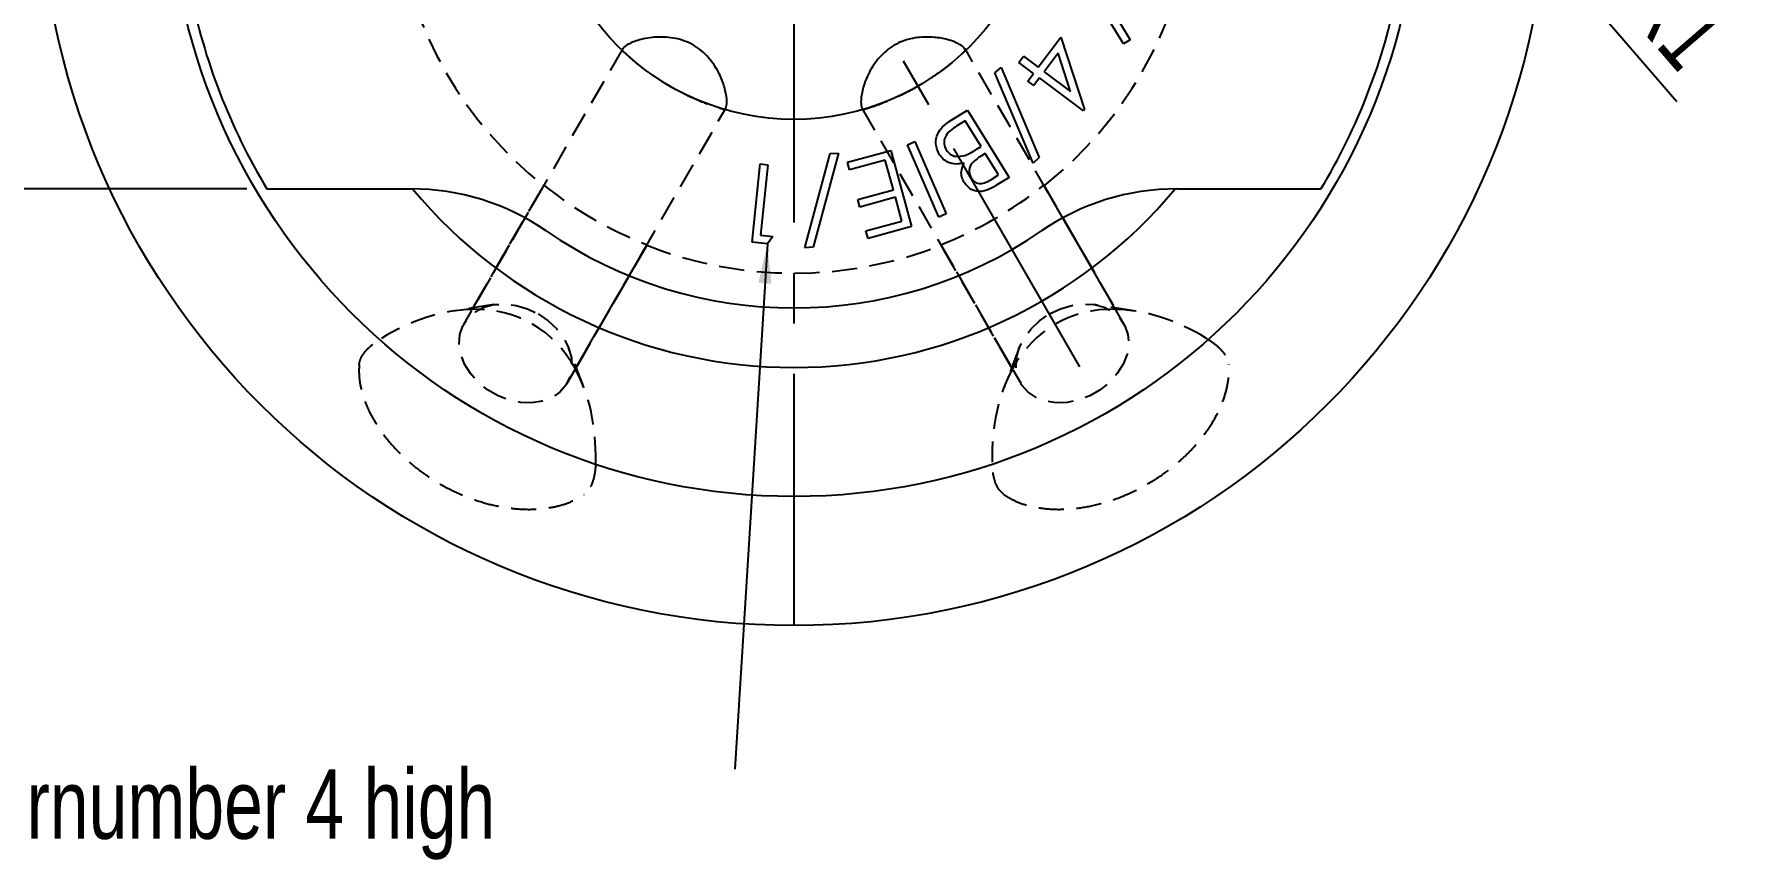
# Model space of a CAD drawing. Header units: millimetres. Extents: x 8 to 412, y 8 to 289.
# Drawn here: x 58.1 to 144.4, y 82.7 to 124.2 of the extents above; entities that cross this region are included whole.
import ezdxf

# ---------------------------------------------------------------- set-up
doc = ezdxf.new("R2010")
doc.units = ezdxf.units.MM
doc.linetypes.add('CENTERX2', pattern=[20.32, 12.7, -2.54, 2.54, -2.54])
doc.linetypes.add('HIDDEN', pattern=[1.905, 1.27, -0.635])
for name, color, linetype in [('CENTERLINE', 4, 'CENTERX2'), ('DIMENSIONS', 2, 'Continuous'), ('HIDDEN', 3, 'HIDDEN'), ('TEXT', 2, 'Continuous')]:
    doc.layers.add(name, color=color, linetype=linetype)
doc.layers.add('OUTLINE', color=7, linetype='Continuous', lineweight=25)
doc.styles.add('SLDTEXTSTYLE0', font='TXT', dxfattribs={"width": 0.75})
doc.dimstyles.new('SLDDIMSTYLE0', dxfattribs={"dimtxt": 3.5, "dimasz": 2, "dimexe": 0, "dimexo": 0.0625, "dimgap": 0.875, "dimtad": 1, "dimrnd": 1e-09, "dimzin": 12, "dimdsep": 46, "dimtxsty": 'SLDTEXTSTYLE0', "dimsah": 1, "dimcen": 0.09, "dimadec": 0, "dimazin": 3, "dimtfac": 1, "dimtofl": 0, "dimtmove": 0, "dimatfit": 3, "dimfxl": 0, "dimfrac": 2, "dimtolj": 1, "dimtzin": 12, "dimarcsym": 0})
doc.dimstyles.new('SLDDIMSTYLE4', dxfattribs={"dimtxt": 3.5, "dimasz": 2, "dimexe": 0, "dimexo": 0.0625, "dimgap": 0.875, "dimtad": 1, "dimrnd": 1e-09, "dimzin": 12, "dimdsep": 46, "dimtxsty": 'SLDTEXTSTYLE0', "dimsah": 1, "dimcen": 0, "dimadec": 0, "dimazin": 3, "dimtfac": 1, "dimtofl": 0, "dimtmove": 0, "dimatfit": 3, "dimfxl": 0, "dimfrac": 2, "dimtolj": 1, "dimtzin": 12, "dimarcsym": 0})
doc.dimstyles.new('SLDDIMSTYLE5', dxfattribs={"dimtxt": 0.18, "dimasz": 2, "dimexe": 0, "dimexo": 0.0625, "dimgap": 0, "dimtad": 0, "dimtih": 1, "dimtoh": 1, "dimdec": 0, "dimrnd": 1e-09, "dimzin": 0, "dimdsep": 46, "dimtxsty": 'Standard', "dimsah": 1, "dimcen": 0.09, "dimadec": 0, "dimazin": 0, "dimtfac": 2, "dimtdec": 0, "dimtofl": 0, "dimtmove": 0, "dimatfit": 3, "dimfxl": 0, "dimfrac": 2, "dimtolj": 1, "dimtzin": 0, "dimarcsym": 0})

# ---------------------------------------------------------------- blocks, each defined once
blk = doc.blocks.new('_D')
at = {"layer": 'DIMENSIONS'}
for p, q in [((68.84, 148.463), (24.392, 148.463)), ((26.392, 148.463), (26.392, 116.463)), ((68.84, 116.463), (24.392, 116.463))]:
    blk.add_line(p, q, dxfattribs=at)
for points in [[(26.392, 148.463), (25.892, 146.463), (26.892, 146.463)], [(26.392, 116.463), (26.892, 118.463), (25.892, 118.463)]]:
    blk.add_solid(points, dxfattribs=at)
at = {"layer": 'DIMENSIONS', "insert": (21.881, 129.878), "char_height": 3.5, "attachment_point": 1, "rotation": 90, "style": 'SLDTEXTSTYLE0'}
blk.add_mtext('32', dxfattribs=at)
blk = doc.blocks.new('_D_5')
at = {"layer": 'DIMENSIONS'}
for q in [(125.826, 138.263), (140.88, 120.864)]:
    blk.add_line((126.481, 137.507), q, dxfattribs=at)
blk.add_solid([(126.481, 137.507), (127.411, 135.668), (128.167, 136.322)], dxfattribs=at)
at = {"layer": 'DIMENSIONS', "insert": (140.727, 127.899), "char_height": 3.5, "attachment_point": 1, "rotation": 310.86614, "style": 'SLDTEXTSTYLE0'}
blk.add_mtext('R1', dxfattribs=at)
blk = doc.blocks.new('SW_CENTERMARKSYMBOL_0')
at = {"layer": 'CENTERLINE', "color": 0}
for p, q in [((0, 5), (0, 44.954)), ((0, 0), (0, 2.5)), ((-5, 0), (-40.5, 0)), ((0, 0), (-2.5, 0)), ((0, 0), (0, -2.5)), ((0, 0), (2.5, 0)), ((5, 0), (40.5, 0)), ((0, -5), (0, -40.5))]:
    blk.add_line(p, q, dxfattribs=at)

msp = doc.modelspace()

# ---------------------------------------------------------------- linework, layer by layer
at = {"layer": 'CENTERLINE'}
msp.add_line((110.80249, 107.50433), (81.86571, 157.6243), dxfattribs=at)
at = {"layer": 'HIDDEN'}
for p, q in [((87.76807, 123.52584), (79.769, 109.67104)), ((105.03399, 123.43177), (104.97795, 123.57066)), ((113.01564, 109.67104), (105.01514, 123.52832)), ((84.96515, 106.67104), (92.96566, 120.52832)), ((92.89147, 120.46372), (92.98373, 120.58169)), ((99.82042, 120.52584), (107.81949, 106.67104)), ((80.18261, 110.38742), (83.78097, 116.61998)), ((83.79582, 116.6457), (80.18637, 110.39394)), ((83.78097, 116.61998), (83.79582, 116.6457)), ((108.98882, 116.6457), (112.59827, 110.39394)), ((109.00367, 116.61998), (108.98882, 116.6457)), ((112.60204, 110.38742), (109.00367, 116.61998)), ((85.37876, 107.38742), (88.97713, 113.61998)), ((88.99198, 113.6457), (85.38252, 107.39394)), ((88.97713, 113.61998), (88.99198, 113.6457)), ((103.79267, 113.6457), (107.40212, 107.39394)), ((103.80752, 113.61998), (103.79267, 113.6457)), ((107.40589, 107.38742), (103.80752, 113.61998)), ((81.2724, 110.62893), (79.17023, 110.29843)), ((113.61441, 110.29843), (111.51225, 110.62893)), ((80.18637, 110.39394), (80.18261, 110.38742)), ((112.59827, 110.39394), (112.60204, 110.38742)), ((85.80788, 106.46618), (85.04301, 108.45196)), ((107.74163, 108.45196), (106.97677, 106.46618)), ((85.38252, 107.39394), (85.37876, 107.38742)), ((107.40212, 107.39394), (107.40589, 107.38742))]:
    msp.add_line(p, q, dxfattribs=at)
at = {"layer": 'HIDDEN', "flags": 128}
for points in [[(83.51615, 110.16128), (84.01561, 109.81859), (84.44759, 109.40846), (84.79439, 108.94766), (85.04181, 108.45506), (85.17974, 107.95084), (85.20251, 107.45563), (85.1092, 106.98972), (84.90362, 106.57216), (84.5942, 106.22007), (84.1936, 105.94784), (83.71822, 105.76664), (83.18753, 105.68387), (82.62325, 105.70293), (82.04848, 105.82303), (81.48675, 106.03926), (80.96106, 106.34276), (80.49294, 106.72112), (80.10155, 107.15883), (79.8029, 107.63799), (79.60923, 108.13896), (79.52847, 108.64126), (79.56392, 109.1243), (79.71414, 109.56831), (79.97296, 109.95512), (80.32981, 110.26889), (80.77005, 110.49677), (81.27568, 110.62944), (81.82599, 110.66146), (82.39846, 110.59152), (82.96964, 110.42249), (83.51615, 110.16128)], [(109.2685, 110.16128), (109.81501, 110.42249), (110.38619, 110.59152), (110.95865, 110.66146), (111.50896, 110.62944), (112.01459, 110.49677), (112.45484, 110.26889), (112.81168, 109.95512), (113.07051, 109.56831), (113.22072, 109.1243), (113.25617, 108.64126), (113.17541, 108.13896), (112.98175, 107.63799), (112.6831, 107.15883), (112.2917, 106.72112), (111.82358, 106.34276), (111.29789, 106.03926), (110.73617, 105.82303), (110.1614, 105.70293), (109.59711, 105.68387), (109.06642, 105.76664), (108.59104, 105.94784), (108.19044, 106.22007), (107.88102, 106.57216), (107.67545, 106.98972), (107.58214, 107.45563), (107.60491, 107.95084), (107.74283, 108.45506), (107.99026, 108.94766), (108.33706, 109.40846), (108.76903, 109.81859), (109.2685, 110.16128)]]:
    msp.add_lwpolyline(points, dxfattribs=at)
at = {"layer": 'HIDDEN'}
for radius, start, end in [(20.25, 188.5196243, 231.4803757), (20.25, 308.5196243, 351.4803757), (20.22063, 231.4679074, 248.5320926), (20.22063, 291.4679074, 308.5320926), (20.25, 248.5196243, 291.4803757)]:
    msp.add_arc((96.39232, 132.46347), radius, start, end, dxfattribs=at)
for centre, major_axis, start_param, end_param in [((77.20796, 99.23519), (-6.00543, -10.40171), 3.52352498, 4.02743885), ((77.28106, 99.3618), (-5.94115, -10.29038), 2.75531091, 3.5278744), ((115.50359, 99.3618), (5.94115, -10.29038), 2.75531091, 3.5278744), ((115.57668, 99.23519), (6.00543, -10.40171), 2.25574646, 2.75966032), ((77.20796, 99.23519), (-6.00543, -10.40171), 2.25574646, 2.75966032), ((115.57668, 99.23519), (6.00543, -10.40171), 3.52352498, 4.02743885)]:
    msp.add_ellipse(centre, major_axis=major_axis, ratio=0.67014833, start_param=start_param, end_param=end_param, dxfattribs=at)
for points, knots in [([(87.81429, 123.57841), (87.77371, 123.52264), (87.72734, 123.45893), (87.74807, 123.43479), (87.75066, 123.43177)], [0, 0, 0, 0, 0.875139, 1, 1, 1, 1]), ([(87.75066, 123.43177), (87.7751, 123.40832), (87.82397, 123.36143), (88.02287, 123.177), (88.38493, 122.85662), (89.00895, 122.36516), (89.74692, 121.86273), (90.51684, 121.4204), (91.21568, 121.07827), (91.90327, 120.78991), (92.41148, 120.61202), (92.72671, 120.51196), (92.84762, 120.47656), (92.88405, 120.4659), (92.89147, 120.46372)], [0, 0, 0, 0, 0.07455224, 0.14902703, 0.26804481, 0.36419737, 0.46098725, 0.54327852, 0.62016692, 0.70118657, 0.81723487, 0.89818011, 0.97925533, 1, 1, 1, 1]), ([(99.89317, 120.46372), (99.92571, 120.47316), (99.99075, 120.49204), (100.24992, 120.57208), (100.70841, 120.72544), (101.44603, 121.02013), (102.25013, 121.40802), (103.01816, 121.85362), (103.66387, 122.28777), (104.2574, 122.73906), (104.66556, 123.09024), (104.90983, 123.31321), (105.00094, 123.40022), (105.02839, 123.42643), (105.03399, 123.43177)], [0, 0, 0, 0, 0.07455224, 0.14902704, 0.26804479, 0.36419737, 0.46098721, 0.5432785, 0.62016694, 0.70118657, 0.81723486, 0.89818012, 0.97925534, 1, 1, 1, 1]), ([(99.798, 120.59214), (99.826, 120.52912), (99.858, 120.45711), (99.88927, 120.46299), (99.89317, 120.46372)], [0, 0, 0, 0, 0.87513905, 1, 1, 1, 1]), ([(74.48698, 107.61237), (74.51233, 107.73131), (74.56312, 107.96962), (74.8544, 108.35865), (75.2253, 108.68631), (75.49508, 108.8595), (75.60875, 108.93247)], [0, 0, 0, 0, 0.27411712, 0.54921503, 0.81007161, 1, 1, 1, 1]), ([(117.17589, 108.93247), (117.22155, 108.90406), (117.43482, 108.77135), (117.79143, 108.49897), (118.12958, 108.11247), (118.27, 107.81096), (118.29144, 107.65702), (118.29766, 107.61237)], [0, 0, 0, 0, 0.07583561, 0.35420684, 0.63341826, 0.89366345, 1, 1, 1, 1]), ([(74.48698, 107.61237), (74.48081, 107.3903), (74.46845, 106.94624), (74.62657, 106.15922), (74.95874, 105.28306), (75.48882, 104.36506), (76.17804, 103.4923), (76.96917, 102.71012), (77.85767, 102.02105), (78.79608, 101.44295), (79.77781, 100.97954), (80.77151, 100.63272), (81.75897, 100.40971), (82.72288, 100.30496), (83.63393, 100.32358), (84.47701, 100.45991), (85.22792, 100.70327), (85.62482, 100.94597), (85.8233, 101.06734)], [0, 0, 0, 0, 0.06073695, 0.12145478, 0.19270937, 0.26392893, 0.32894851, 0.39395135, 0.45464558, 0.51533627, 0.57418961, 0.63304809, 0.69205014, 0.75106459, 0.81201957, 0.87299358, 0.93648532, 1, 1, 1, 1]), ([(106.96134, 101.06734), (107.15057, 100.95096), (107.52897, 100.71823), (108.2896, 100.46165), (109.21446, 100.31124), (110.27451, 100.31131), (111.37495, 100.47181), (112.4479, 100.76585), (113.48891, 101.19078), (114.45877, 101.71441), (115.35096, 102.33292), (116.14815, 103.02007), (116.83502, 103.76374), (117.40769, 104.54613), (117.84709, 105.34443), (118.15057, 106.14273), (118.31526, 106.91472), (118.30353, 107.37979), (118.29766, 107.61237)], [0, 0, 0, 0, 0.06073701, 0.12145478, 0.1927094, 0.26392893, 0.3289485, 0.39395142, 0.45464567, 0.51533626, 0.57418961, 0.6330482, 0.69205018, 0.75106464, 0.81201958, 0.87299362, 0.93648539, 1, 1, 1, 1]), ([(86.40566, 102.69887), (86.40389, 102.64512), (86.39559, 102.39407), (86.33801, 101.94905), (86.17237, 101.46295), (85.98146, 101.1906), (85.85886, 101.09506), (85.8233, 101.06734)], [0, 0, 0, 0, 0.07583562, 0.35420716, 0.63341802, 0.89366327, 1, 1, 1, 1]), ([(106.96134, 101.06734), (106.87101, 101.14877), (106.69003, 101.3119), (106.49875, 101.75868), (106.40043, 102.24371), (106.38534, 102.56395), (106.37898, 102.69887)], [0, 0, 0, 0, 0.27411658, 0.54921564, 0.81007144, 1, 1, 1, 1])]:
    msp.add_open_spline(points, degree=3, knots=knots, dxfattribs=at)
at = {"layer": 'OUTLINE'}
for p, q in [((112.99504, 123.77168), (111.9742, 125.43754)), ((112.20657, 125.83818), (113.32757, 123.97761)), ((108.70266, 122.59347), (109.83968, 124.10709)), ((109.83968, 124.10709), (111.02477, 120.45484)), ((113.32757, 123.97761), (112.99504, 123.77168)), ((106.52208, 122.30113), (106.82897, 122.58398)), ((106.82897, 122.58398), (108.75285, 118.03831)), ((107.7291, 122.82985), (107.96628, 123.14635)), ((108.46548, 122.27696), (107.7291, 122.82985)), ((107.96628, 123.14635), (108.70266, 122.59347)), ((109.70666, 123.29779), (109.00634, 122.3651)), ((110.32686, 121.37392), (109.70666, 123.29779)), ((108.44436, 117.75465), (106.52208, 122.30113)), ((108.17702, 121.89315), (108.46548, 122.27696)), ((108.4807, 121.66478), (108.17702, 121.89315)), ((108.76916, 122.0486), (108.4807, 121.66478)), ((110.9767, 120.39074), (108.76916, 122.0486)), ((109.00634, 122.3651), (110.32686, 121.37392)), ((104.21507, 119.85128), (105.14616, 120.4266)), ((105.14616, 120.4266), (107.23911, 117.03798)), ((111.02477, 120.45484), (110.9767, 120.39074)), ((105.01956, 119.88974), (104.60049, 119.63093)), ((105.82244, 118.59006), (105.01956, 119.88974)), ((98.64078, 118.26862), (97.35472, 113.51943)), ((98.22732, 118.23577), (98.64078, 118.26862)), ((99.09472, 117.80204), (101.27421, 118.3982)), ((101.27421, 118.3982), (102.32229, 114.56727)), ((102.11344, 118.68617), (102.47802, 118.84322)), ((103.69117, 115.03953), (102.11344, 118.68617)), ((102.47802, 118.84322), (104.05575, 115.19658)), ((105.63093, 118.47227), (105.82244, 118.59006)), ((94.28179, 113.77844), (94.68884, 117.71995)), ((94.68884, 117.71995), (95.08067, 117.67908)), ((95.08067, 117.67908), (94.71368, 114.12379)), ((96.93806, 113.48657), (98.22732, 118.23577)), ((99.19809, 117.42464), (99.09472, 117.80204)), ((100.99456, 117.91583), (99.19809, 117.42464)), ((101.40562, 116.41262), (100.99456, 117.91583)), ((106.03238, 118.24952), (105.83847, 118.13013)), ((106.70225, 117.16458), (106.03238, 118.24952)), ((108.75285, 118.03831), (108.44436, 117.75465)), ((106.31042, 116.92259), (106.70225, 117.16458)), ((107.23911, 117.03798), (106.57084, 116.62532)), ((71.01517, 116.46347), (77.10502, 116.46347)), ((99.60914, 115.92143), (101.40562, 116.41262)), ((99.71171, 115.54644), (99.60914, 115.92143)), ((101.50818, 116.03762), (99.71171, 115.54644)), ((101.83591, 114.8397), (101.50818, 116.03762)), ((115.67962, 116.46347), (121.76948, 116.46347)), ((100.02341, 114.34371), (101.83591, 114.8397)), ((104.05575, 115.19658), (103.69117, 115.03953)), ((94.71368, 114.12379), (95.33227, 114.05969)), ((95.33227, 114.05969), (95.05663, 113.69831)), ((100.12677, 113.96631), (100.02341, 114.34371)), ((102.32229, 114.56727), (100.12677, 113.96631)), ((95.05663, 113.69831), (94.28179, 113.77844)), ((97.35472, 113.51943), (96.93806, 113.48657))]:
    msp.add_line(p, q, dxfattribs=at)
for radius in [38, 31.5, 12.5]:
    msp.add_circle((96.39232, 132.46347), radius, dxfattribs=at)
for centre, radius, start, end in [((96.39232, 132.46347), 31, 191.147378, 211.072951), ((96.39232, 132.46347), 31, 328.927049, 348.852622), ((77.10502, 104.46347), 12, 55.4396782, 90), ((96.39232, 132.46347), 25, 219.7925784, 320.2074216), ((115.67962, 104.46347), 12, 90, 124.5603218), ((96.39232, 132.46347), 22, 235.4396782, 304.5603218)]:
    msp.add_arc(centre, radius, start, end, dxfattribs=at)
for points, knots in [([(92.98373, 120.58169), (93.00257, 120.7005), (93.03853, 120.92732), (92.92276, 121.56392), (92.64972, 122.272), (92.18428, 123.02487), (91.47405, 123.68474), (90.55597, 124.05779), (89.58152, 124.14399), (88.7018, 124.0207), (88.06802, 123.78289), (87.89536, 123.64375), (87.81429, 123.57841)], [0, 0, 0, 0, 0.10144107, 0.19365861, 0.28162029, 0.37847204, 0.48938295, 0.59632231, 0.69999171, 0.81253441, 0.91196918, 1, 1, 1, 1]), ([(104.97795, 123.57066), (104.88448, 123.64638), (104.70603, 123.79093), (104.09684, 124.00896), (103.3471, 124.12655), (102.46238, 124.0999), (101.53579, 123.81476), (100.75368, 123.20621), (100.1918, 122.4054), (99.85872, 121.5819), (99.74778, 120.91413), (99.78195, 120.69503), (99.798, 120.59214)], [0, 0, 0, 0, 0.10144109, 0.19365856, 0.28162026, 0.37847207, 0.48938292, 0.59632236, 0.69999169, 0.81253441, 0.9119692, 1, 1, 1, 1]), ([(103.71667, 118.20144), (103.64233, 118.36794), (103.49353, 118.7012), (103.60267, 119.2179), (103.86521, 119.60691), (104.09835, 119.76975), (104.21507, 119.85128)], [0, 0, 0, 0, 0.27907838, 0.55860721, 0.7790303, 1, 1, 1, 1]), ([(104.60049, 119.63093), (104.48263, 119.55634), (104.24807, 119.4079), (103.99257, 119.10014), (103.93329, 118.7289), (104.02127, 118.52625), (104.06523, 118.425)], [0, 0, 0, 0, 0.28161694, 0.5604958, 0.78041994, 1, 1, 1, 1]), ([(104.06523, 118.425), (104.12716, 118.34685), (104.25107, 118.19048), (104.59761, 118.0588), (104.84971, 118.11106), (105.00353, 118.14295)], [0, 0, 0, 0, 0.2803432, 0.5608972, 1, 1, 1, 1]), ([(105.00353, 118.14295), (105.1247, 118.19664), (105.34119, 118.29259), (105.54236, 118.41734), (105.63093, 118.47227)], [0, 0, 0, 0, 0.55969017, 1, 1, 1, 1]), ([(104.96667, 117.76314), (104.8352, 117.73722), (104.57286, 117.68549), (104.19967, 117.76253), (103.90417, 117.94785), (103.77917, 118.11692), (103.71667, 118.20144)], [0, 0, 0, 0, 0.28052424, 0.55979052, 0.77991763, 1, 1, 1, 1]), ([(104.97148, 116.78317), (104.92754, 116.86908), (104.83967, 117.04085), (104.80546, 117.39361), (104.90559, 117.62314), (104.96667, 117.76314)], [0, 0, 0, 0, 0.28068706, 0.56124216, 1, 1, 1, 1]), ([(105.83847, 118.13013), (105.74008, 118.06684), (105.54386, 117.94062), (105.32908, 117.72977), (105.23892, 117.51151), (105.2069, 117.27512), (105.27728, 117.11049), (105.32404, 117.00112)], [0, 0, 0, 0, 0.251122766, 0.500869654, 0.626186963, 0.751646334, 1, 1, 1, 1]), ([(106.57084, 116.62532), (106.42382, 116.53852), (106.13121, 116.36577), (105.64439, 116.29518), (105.22165, 116.46603), (105.05488, 116.67744), (104.97148, 116.78317)], [0, 0, 0, 0, 0.281397719, 0.560059091, 0.779977938, 1, 1, 1, 1]), ([(105.32404, 117.00112), (105.38222, 116.92566), (105.46965, 116.81224), (105.64718, 116.74207), (105.83445, 116.7208), (106.06686, 116.78349), (106.22913, 116.87616), (106.31042, 116.92259)], [0, 0, 0, 0, 0.248843983, 0.374028852, 0.49924299, 0.749128723, 1, 1, 1, 1]), ([(69.84049, 116.46347), (69.84623, 116.46347), (69.85942, 116.46347), (69.96662, 116.46347), (70.16001, 116.46347), (70.44771, 116.46347), (70.76395, 116.46347), (70.95534, 116.46347), (71.01517, 116.46347)], [0, 0, 0, 0, 0.13066133, 0.30015686, 0.43118355, 0.66346011, 0.89479392, 1, 1, 1, 1]), ([(121.76948, 116.46347), (121.8975, 116.46347), (122.18008, 116.46347), (122.5459, 116.46347), (122.81274, 116.46347), (122.93063, 116.46347), (122.94082, 116.46347), (122.94416, 116.46347)], [0, 0, 0, 0, 0.224911131, 0.496453424, 0.698373137, 0.90120773, 1, 1, 1, 1])]:
    msp.add_open_spline(points, degree=3, knots=knots, dxfattribs=at)

# ---------------------------------------------------------------- block references
at = {"layer": 'CENTERLINE'}
msp.add_blockref('SW_CENTERMARKSYMBOL_0', (96.39232, 132.46347), dxfattribs=at)

# ---------------------------------------------------------------- texts
at = {"layer": 'TEXT', "insert": (52.66547, 87.22321), "char_height": 3.5, "attachment_point": 1, "style": 'SLDTEXTSTYLE0'}
msp.add_mtext('Pairnumber 4 high', dxfattribs=at)

# ---------------------------------------------------------------- dimensions: what is measured, and where the dimension line sits
at = {"layer": 'DIMENSIONS'}
dim = msp.add_linear_dim(base=(26.39232, 116.46347), p1=(69.84049, 148.46347), p2=(69.84049, 116.46347), angle=90, dimstyle='SLDDIMSTYLE0', dxfattribs=at)
dim.commit()
dim.dimension.update_dxf_attribs({"geometry": '_D', "text_midpoint": (26.39232, 132.46347), "dimtype": 160})
dim = msp.add_radius_dim(center=(125.82632, 138.26347), mpoint=(126.48061, 137.50723), dimstyle='SLDDIMSTYLE4', dxfattribs=at)
dim.commit()
dim.dimension.update_dxf_attribs({"geometry": '_D_5', "text_midpoint": (139.22857, 122.77302), "dimtype": 164})

# ---------------------------------------------------------------- leaders
at = {"layer": 'TEXT'}
msp.add_leader([(95.05663, 113.69831), (93.42494, 87.23037)], dimstyle='SLDDIMSTYLE5', dxfattribs=at)

doc.saveas('drawing.dxf')
